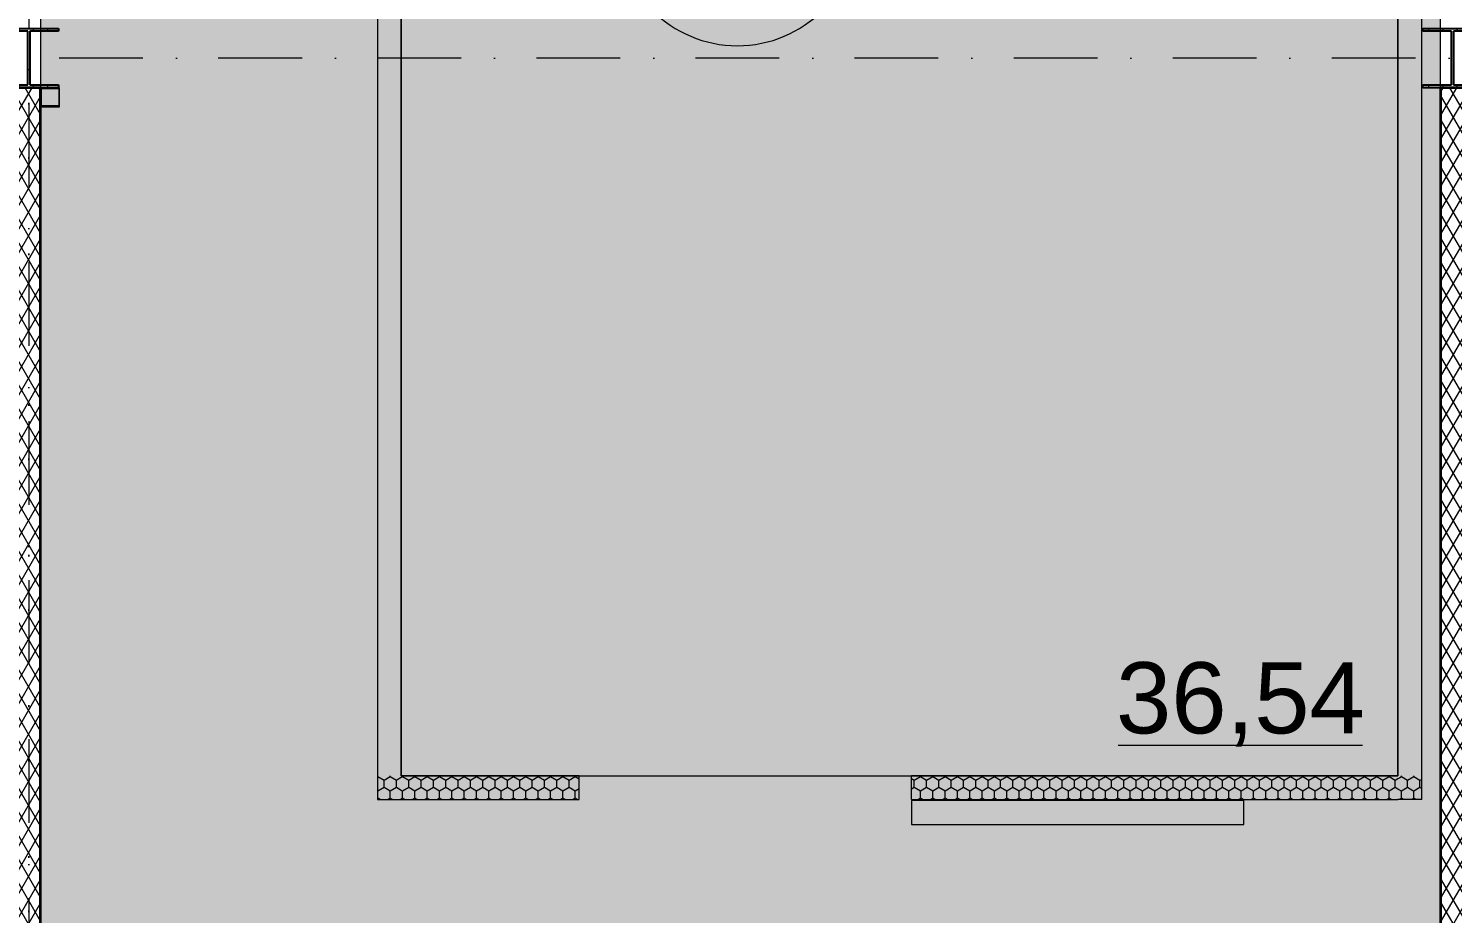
# Model space of a CAD drawing. Header units: millimetres. Extents: x -10605 to 104127, y -15987 to 52426.
# Drawn here: x 63999 to 70000, y 2394 to 6125 of the extents above; entities that cross this region are included whole.
import ezdxf
from ezdxf.enums import TextEntityAlignment as Align

# ---------------------------------------------------------------- set-up
doc = ezdxf.new("R2010")
doc.units = ezdxf.units.MM
doc.header["$MEASUREMENT"] = 0
for name, pattern in [('Dot & Dashed', [670.277762, 352.777767, -176.388884, 0, -141.111112]), ('Крупный пунктир', [634.99999, 0, -634.99999]), ('Штриховая', [300, 200, -100])]:
    doc.linetypes.add(name, pattern=pattern)
for name, color, linetype in [('Двери Archicad', 7, 'Continuous'), ('Зоны', 7, 'Continuous'), ('Зоны морозильные камеры', 7, 'Continuous'), ('Металлический каркас здания', 7, 'Continuous'), ('Морозильные камеры', 7, 'Continuous'), ('Оси', 7, 'Continuous'), ('Стены', 7, 'Continuous')]:
    doc.layers.add(name, color=color, linetype=linetype)
for name, color, linetype, lineweight in [('Двери Archicad_Ном._пера__3', 7, 'Continuous', 0), ('Зоны морозильные камеры_Ном._пера__100', 7, 'Continuous', 9), ('Зоны_Ном._пера__91', 255, 'Continuous', 0), ('Металлический каркас здания_Ном._пера__98', 7, 'Continuous', 25), ('Металлический каркас здания_Ном._пера__99', 7, 'Continuous', 15), ('Оси_Ном._пера__200', 7, 'Continuous', 0), ('Паспорта Зон Archicad_Ном._пера__100', 7, 'Continuous', 9), ('Стены _Ном._пера__97', 7, 'Continuous', 35)]:
    doc.layers.add(name, color=color, linetype=linetype, lineweight=lineweight)
for name, color, linetype, lineweight, true_color in [('Двери Archicad_Ном._пера__6', 7, 'Continuous', 13, 0xc23fa3ff), ('Зоны морозильные камеры_Ном._пера__6', 7, 'Continuous', 13, 0xc23fa3ff), ('Морозильные камеры_Ном._пера__6', 7, 'Continuous', 13, 0xc23fa3ff)]:
    doc.layers.add(name, color=color, linetype=linetype, lineweight=lineweight, true_color=true_color)
doc.styles.add('РЎР“Р•РќР•Р\xa0РР\xa0_РЎРўРР›Р¬_1', font='arial.ttf')
pattern_1 = [(90, (0, 0), (-60, 0), [])]
pattern_2 = [(90, (0, 0), (-51.961524, 0), [30, -60]), (90, (-25.98, 45), (-51.961524, 0), [30, -60]), (150, (-1e-14, 30), (25.980762, 45), [30, -60]), (150, (-51.96, 30), (25.980762, 45), [30, -60]), (210, (0, 0), (-25.980762, 45), [30, -60]), (210, (-51.96, -2e-14), (-25.980762, 45), [30, -60])]
pattern_3 = [(60, (0, 0), (-43.30127, 25), []), (120, (0, 0), (43.30127, 25), [])]

# ---------------------------------------------------------------- blocks, each defined once
blk = doc.blocks.new('Разгрузочный тамбур_31_10', base_point=(67065.7, 6217.1))
at = {"layer": 'Зоны', "linetype": 'Continuous', "lineweight": 0, "true_color": 0x3f3f3f}
blk.add_hatch(color=250, dxfattribs=at).paths.add_polyline_path([(64050, -125), (69950, -125), (69950, 11775), (69870.1, 11775), (65470, 11775), (64050, 11775)])
at = {"layer": 'Паспорта Зон Archicad_Ном._пера__100', "color": 7, "lineweight": 9, "style": 'РЎР“Р•РќР•Р\xa0РР\xa0_РЎРўРР›Р¬_1'}
for tag, p in [('ROOM_AREA', (69250.7, 1669.3)), ('ROOM_NUMBER', (65584.7, 1391))]:
    blk.add_attdef(tag, text='', height=300, dxfattribs=at).set_placement(p, align=Align.MIDDLE_CENTER)
blk = doc.blocks.new('Колонна SHS ГК 27')
at = {"layer": 'Металлический каркас здания_Ном._пера__99', "linetype": 'Continuous', "lineweight": 0, "true_color": 0xffffff}
h = blk.add_hatch(dxfattribs=at)
h.set_pattern_fill('Barabбs_tйglakц_бllу', style=0, pattern_type=2)
h.set_pattern_definition(pattern_1)
h.paths.add_polyline_path([(-40, -40), (40, -40), (40, 40), (-40, 40)])
h.paths.add_polyline_path([(-36.4, -36.4), (-36.4, 36.4), (36.4, 36.4), (36.4, -36.4)], flags=0)
at = {"layer": 'Металлический каркас здания_Ном._пера__99', "color": 7, "linetype": 'Continuous', "lineweight": 15}
for p, q in [((40, 40), (-40, 40)), ((-40, 40), (-40, -40)), ((-36.4, -36.4), (-36.4, 36.4)), ((-36.4, 36.4), (36.4, 36.4)), ((36.4, 36.4), (36.4, -36.4)), ((40, -40), (40, 40)), ((-40, -40), (40, -40)), ((36.4, -36.4), (-36.4, -36.4))]:
    blk.add_line(p, q, dxfattribs=at)
blk = doc.blocks.new('Морозильная камера №3_№3_92', base_point=(67170, 6925))
at = {"layer": 'Зоны морозильные камеры_Ном._пера__6', "linetype": 'Continuous', "lineweight": 0, "true_color": 0x0f283f}
for points in [[(65570, 2975), (69770.1, 2975), (69770.1, 11675), (65570, 11675)], [(67198.2, 2975), (65698.2, 2975), (65698.2, 2875), (67198.2, 2875)]]:
    blk.add_hatch(color=158, dxfattribs=at).paths.add_polyline_path(points)
at = {"layer": 'Зоны морозильные камеры_Ном._пера__100', "color": 7, "linetype": 'Штриховая', "lineweight": 9, "flags": 128}
blk.add_lwpolyline([(65570, 2975), (69770.1, 2975), (69770.1, 11675), (65570, 11675)], close=True, dxfattribs=at)
at = {"layer": 'Паспорта Зон Archicad_Ном._пера__100', "color": 7, "linetype": 'Continuous', "lineweight": 9}
blk.add_line((68591.3, 3104), (69620.9, 3104), dxfattribs=at)
blk.add_arc((66986.3, 6557.9), 505.7, 180, 0, dxfattribs=at)
at = {"layer": 'Паспорта Зон Archicad_Ном._пера__100', "color": 7, "lineweight": 9, "style": 'РЎР“Р•РќР•Р\xa0РР\xa0_РЎРўРР›Р¬_1'}
for tag, p in [('DUMMY_112', (68225.7, 7100.7)), ('ROOM_NUMBER', (66986.3, 6555.3)), ('ROOM_AREA', (69106.1, 3303.4))]:
    blk.add_attdef(tag, text='', height=300, dxfattribs=at).set_placement(p, align=Align.MIDDLE_CENTER)
blk = doc.blocks.new('Стена_75', base_point=(65470, 2875))
at = {"layer": 'Морозильные камеры', "linetype": 'Continuous', "lineweight": 0, "true_color": 0x000000}
h = blk.add_hatch(dxfattribs=at)
h.set_pattern_fill('Styrofoam_SM_Insulation__3_', color=18, style=0, pattern_type=2)
h.set_pattern_definition(pattern_2)
h.paths.add_polyline_path([(65470, 11675), (65470, 2975), (65570, 2975), (65570, 11675)])
h = blk.add_hatch(dxfattribs=at)
h.set_pattern_fill('Styrofoam_SM_Insulation__3_', color=18, style=0, pattern_type=2)
h.set_pattern_definition(pattern_2)
h.paths.add_polyline_path([(65570, 2975), (65470, 2875), (65570, 2875)])
h = blk.add_hatch(dxfattribs=at)
h.set_pattern_fill('Styrofoam_SM_Insulation__3_', color=18, style=0, pattern_type=2)
h.set_pattern_definition(pattern_2)
h.paths.add_polyline_path([(65570, 2975), (65470, 2975), (65470, 2875)])
at = {"layer": 'Морозильные камеры_Ном._пера__6', "color": 161, "linetype": 'Continuous', "lineweight": 13, "true_color": 0x3fa3ff, "flags": 128}
for points in [[(65470, 11775), (65470, 2875)], [(65570, 2975), (65570, 11675)], [(65470, 2875), (65570, 2875)]]:
    blk.add_lwpolyline(points, dxfattribs=at)
blk = doc.blocks.new('Стена_76', base_point=(69870.1, 11775))
at = {"layer": 'Морозильные камеры', "linetype": 'Continuous', "lineweight": 0, "true_color": 0x000000}
h = blk.add_hatch(dxfattribs=at)
h.set_pattern_fill('Styrofoam_SM_Insulation__3_', color=18, style=0, pattern_type=2)
h.set_pattern_definition(pattern_2)
h.paths.add_polyline_path([(69870.1, 2975), (69870.1, 11675), (69770.1, 11675), (69770.1, 2975)])
h = blk.add_hatch(dxfattribs=at)
h.set_pattern_fill('Styrofoam_SM_Insulation__3_', color=18, style=0, pattern_type=2)
h.set_pattern_definition(pattern_2)
h.paths.add_polyline_path([(69770.1, 2975), (69770.1, 2875), (69870.1, 2875)])
h = blk.add_hatch(dxfattribs=at)
h.set_pattern_fill('Styrofoam_SM_Insulation__3_', color=18, style=0, pattern_type=2)
h.set_pattern_definition(pattern_2)
h.paths.add_polyline_path([(69870.1, 2975), (69770.1, 2975), (69870.1, 2875)])
at = {"layer": 'Морозильные камеры_Ном._пера__6', "color": 161, "linetype": 'Continuous', "lineweight": 13, "true_color": 0x3fa3ff, "flags": 128}
for points in [[(69870.1, 2875), (69870.1, 11775)], [(69770.1, 11675), (69770.1, 2975)], [(69870.1, 2875), (69770.1, 2875)]]:
    blk.add_lwpolyline(points, dxfattribs=at)
blk = doc.blocks.new('Наружная Раздвижная Дверь 27')
at = {"layer": 'Двери Archicad_Ном._пера__3', "color": 7, "linetype": 'Continuous', "lineweight": 0}
for p, q in [((700, 105), (2100, 105)), ((700, 5), (700, 105)), ((2100, 105), (2100, 5)), ((2100, 5), (700, 5))]:
    blk.add_line(p, q, dxfattribs=at)
at = {"layer": 'Двери Archicad_Ном._пера__6', "color": 161, "linetype": 'Continuous', "lineweight": 13, "true_color": 0x3fa3ff}
for p, q in [((-700, 0), (-700, -100)), ((700, 0), (700, -100))]:
    blk.add_line(p, q, dxfattribs=at)
blk = doc.blocks.new('Стена_251', base_point=(69870.1, 2875))
at = {"layer": 'Морозильные камеры', "linetype": 'Continuous', "lineweight": 0, "true_color": 0x000000}
h = blk.add_hatch(dxfattribs=at)
h.set_pattern_fill('Styrofoam_SM_Insulation__3_', color=18, style=0, pattern_type=2)
h.set_pattern_definition(pattern_2)
h.paths.add_polyline_path([(65570, 2875), (66320.1, 2875), (66320.1, 2975), (65570, 2975)])
h = blk.add_hatch(dxfattribs=at)
h.set_pattern_fill('Styrofoam_SM_Insulation__3_', color=18, style=0, pattern_type=2)
h.set_pattern_definition(pattern_2)
h.paths.add_polyline_path([(67720.1, 2875), (69770.1, 2875), (69770.1, 2975), (67720.1, 2975)])
at = {"layer": 'Морозильные камеры_Ном._пера__6', "color": 161, "linetype": 'Continuous', "lineweight": 13, "true_color": 0x3fa3ff}
for p, q in [((66320.1, 2875), (66320.1, 2975)), ((67720.1, 2875), (67720.1, 2975))]:
    blk.add_line(p, q, dxfattribs=at)
at = {"layer": 'Морозильные камеры_Ном._пера__6', "color": 161, "linetype": 'Continuous', "lineweight": 13, "true_color": 0x3fa3ff, "flags": 128}
for points in [[(66320.1, 2975), (65570, 2975)], [(69770.1, 2975), (67720.1, 2975)], [(65570, 2875), (66320.1, 2875)], [(67720.1, 2875), (69770.1, 2875)]]:
    blk.add_lwpolyline(points, dxfattribs=at)
at = {"layer": 'Двери Archicad', "color": 7, "linetype": 'Continuous', "lineweight": 50, "xscale": -1, "zscale": 1000, "rotation": 180}
blk.add_blockref('Наружная Раздвижная Дверь 27', (67020.1, 2875), dxfattribs=at)
blk = doc.blocks.new('Стена_407', base_point=(64000, 5874.9))
at = {"layer": 'Стены', "linetype": 'Continuous', "lineweight": 0, "true_color": 0x000000}
h = blk.add_hatch(dxfattribs=at)
h.set_pattern_fill('Batt_Insulation__3_', color=18, style=0, pattern_type=2)
h.set_pattern_definition(pattern_3)
h.paths.add_polyline_path([(63950, 5874.9), (63950, 125), (64050, 125), (64050, 5874.9)])
at = {"layer": 'Стены _Ном._пера__97', "color": 7, "linetype": 'Continuous', "lineweight": 35, "flags": 128}
for points in [[(63950, 5874.9), (63950, 125)], [(64050, 5874.9), (63950, 5874.9)], [(64050, 125), (64050, 5874.9)], [(63950, 125), (64050, 125)]]:
    blk.add_lwpolyline(points, dxfattribs=at)
blk = doc.blocks.new('Стена_408', base_point=(70000, 5874.9))
at = {"layer": 'Стены', "linetype": 'Continuous', "lineweight": 0, "true_color": 0x000000}
h = blk.add_hatch(dxfattribs=at)
h.set_pattern_fill('Batt_Insulation__3_', color=18, style=0, pattern_type=2)
h.set_pattern_definition(pattern_3)
h.paths.add_polyline_path([(69950, 5874.9), (69950, 125), (70050, 125), (70050, 5874.9)])
at = {"layer": 'Стены _Ном._пера__97', "color": 7, "linetype": 'Continuous', "lineweight": 35, "flags": 128}
for points in [[(69950, 5874.9), (69950, 125)], [(70050, 5874.9), (69950, 5874.9)], [(70050, 125), (70050, 5874.9)], [(69950, 125), (70050, 125)]]:
    blk.add_lwpolyline(points, dxfattribs=at)
blk = doc.blocks.new('Колонна Универсальная 27')
at = {"layer": 'Металлический каркас здания_Ном._пера__98', "linetype": 'Continuous', "lineweight": 0, "true_color": 0xffffff}
h = blk.add_hatch(dxfattribs=at)
h.set_pattern_fill('Barabбs_tйglakц_бllу', style=0, pattern_type=2)
h.set_pattern_definition(pattern_1)
h.paths.add_polyline_path([(-125, -125), (125, -125), (125, -113), (4, -113), (4, 113), (125, 113), (125, 125), (-125, 125), (-125, 113), (-4, 113), (-4, -113), (-125, -113)])
at = {"layer": 'Металлический каркас здания_Ном._пера__98', "color": 7, "linetype": 'Continuous', "lineweight": 25}
for p, q in [((125, 125), (-125, 125)), ((-125, 125), (-125, 113)), ((125, 113), (125, 125)), ((-125, 113), (-4, 113)), ((-4, 113), (-4, -113)), ((4, -113), (4, 113)), ((4, 113), (125, 113)), ((-4, -113), (-125, -113)), ((-125, -113), (-125, -125)), ((125, -113), (4, -113)), ((125, -125), (125, -113)), ((-125, -125), (125, -125))]:
    blk.add_line(p, q, dxfattribs=at)
blk = doc.blocks.new('Стандартный Маркер Сетки')
at = {"layer": 'Оси_Ном._пера__200', "color": 7, "linetype": 'Dot & Dashed', "lineweight": 0}
blk.add_line((0, 0), (107805.4, 0), dxfattribs=at)
at = {"layer": 'Оси_Ном._пера__200', "color": 7, "lineweight": 0, "style": 'РЎР“Р•РќР•Р\xa0РР\xa0_РЎРўРР›Р¬_1'}
blk.add_attdef('AC_MarkerText_1', text='', height=300, dxfattribs=at).set_placement((108205.4, 150), align=Align.TOP_CENTER)
blk = doc.blocks.new('Двутавp К 26020-83 27_2')
at = {"layer": 'Металлический каркас здания_Ном._пера__98', "color": 7, "linetype": 'Крупный пунктир', "lineweight": 25}
blk.add_line((0, 0), (17750, 0), dxfattribs=at)
blk = doc.blocks.new('Двутавp К 26020-83 27_4')
at = {"layer": 'Металлический каркас здания_Ном._пера__98', "color": 7, "linetype": 'Крупный пунктир', "lineweight": 25}
blk.add_line((0, 0), (39750, 0), dxfattribs=at)
blk = doc.blocks.new('Стандартный Маркер Сетки_4')
at = {"layer": 'Оси_Ном._пера__200', "color": 7, "linetype": 'Dot & Dashed', "lineweight": 0}
blk.add_line((0, 0), (55187, 0), dxfattribs=at)
at = {"layer": 'Оси_Ном._пера__200', "color": 7, "lineweight": 0, "style": 'РЎР“Р•РќР•Р\xa0РР\xa0_РЎРўРР›Р¬_1'}
blk.add_attdef('AC_MarkerText_1', text='', height=300, rotation=90, dxfattribs=at).set_placement((55368.5, -68.6), align=Align.TOP_CENTER)

msp = doc.modelspace()

# ---------------------------------------------------------------- linework, layer by layer
at = {"layer": 'Зоны морозильные камеры_Ном._пера__6', "color": 161, "linetype": 'Continuous', "lineweight": 13, "true_color": 0x3fa3ff, "flags": 128}
msp.add_lwpolyline([(65570, 2975), (69770.05667, 2975), (69770.05667, 11675), (65570, 11675)], close=True, dxfattribs=at)
at = {"layer": 'Зоны_Ном._пера__91', "color": 255, "linetype": 'Continuous', "lineweight": 0, "flags": 128}
msp.add_lwpolyline([(64049.99994, -125), (69949.9999, -125), (69949.9999, 11775), (69870.05675, 11775), (65469.99997, 11775), (64049.99994, 11775)], close=True, dxfattribs=at)

# ---------------------------------------------------------------- block references
at = {"layer": 'Зоны', "color": 7, "linetype": 'Continuous', "lineweight": 9}
msp.add_blockref('Разгрузочный тамбур_31_10', (67065.65167, 6217.05931), dxfattribs=at)
at = {"layer": 'Зоны морозильные камеры', "color": 7, "linetype": 'Continuous', "lineweight": 9}
ref = msp.add_blockref('Морозильная камера №3_№3_92', (67169.96203, 6924.98511), dxfattribs=at)
ref.add_attrib('ROOM_AREA', '36,54', dxfattribs={"layer": 'Паспорта Зон Archicad_Ном._пера__100', "color": 7, "lineweight": 9, "height": 300, "style": 'РЎР“Р•РќР•Р\xa0РР\xa0_РЎРўРР›Р¬_1'}).set_placement((69106.094, 3303.42758), align=Align.MIDDLE_CENTER)
at = {"layer": 'Металлический каркас здания', "color": 7, "linetype": 'Continuous', "lineweight": 9, "zscale": 1000, "rotation": 270}
msp.add_blockref('Двутавp К 26020-83 27_4', (64000, 39875.00005), dxfattribs=at)
at = {"layer": 'Металлический каркас здания', "color": 7, "linetype": 'Continuous', "lineweight": 9, "xscale": -1, "zscale": 1000, "rotation": 90}
for p in [(64000, 17875), (70000, 17875)]:
    msp.add_blockref('Двутавp К 26020-83 27_2', p, dxfattribs=at)
at = {"layer": 'Металлический каркас здания_Ном._пера__98', "color": 7, "linetype": 'Continuous', "lineweight": 25, "xscale": -1, "zscale": 1000}
for p in [(63999.98111, 5999.94944), (70000.02556, 5999.94944)]:
    msp.add_blockref('Колонна Универсальная 27', p, dxfattribs=at)
at = {"layer": 'Металлический каркас здания_Ном._пера__99', "color": 7, "linetype": 'Continuous', "lineweight": 15, "zscale": 1000, "rotation": 180}
msp.add_blockref('Колонна SHS ГК 27', (64089.99994, 5834.94944), dxfattribs=at)
at = {"layer": 'Морозильные камеры', "color": 161, "lineweight": 13, "true_color": 0x3fa3ff}
for name, p in [('Стена_75', (65470.00014, 2875)), ('Стена_76', (69870.05667, 11775)), ('Стена_251', (69870.05681, 2875))]:
    msp.add_blockref(name, p, dxfattribs=at)
at = {"layer": 'Оси', "color": 8, "linetype": 'Continuous', "lineweight": 0, "true_color": 0x747474, "zscale": 1000, "rotation": 270}
msp.add_blockref('Стандартный Маркер Сетки_4', (64000, 40000.00005), dxfattribs=at)
at = {"layer": 'Оси', "color": 8, "linetype": 'Continuous', "lineweight": 0, "true_color": 0x747474, "xscale": -1, "zscale": 1000}
msp.add_blockref('Стандартный Маркер Сетки', (98000.00007, 6000), dxfattribs=at)
at = {"layer": 'Стены', "color": 7, "lineweight": 35}
for name, p in [('Стена_407', (63999.99994, 5874.94944)), ('Стена_408', (69999.99994, 5874.94944))]:
    msp.add_blockref(name, p, dxfattribs=at)

doc.saveas('drawing.dxf')
